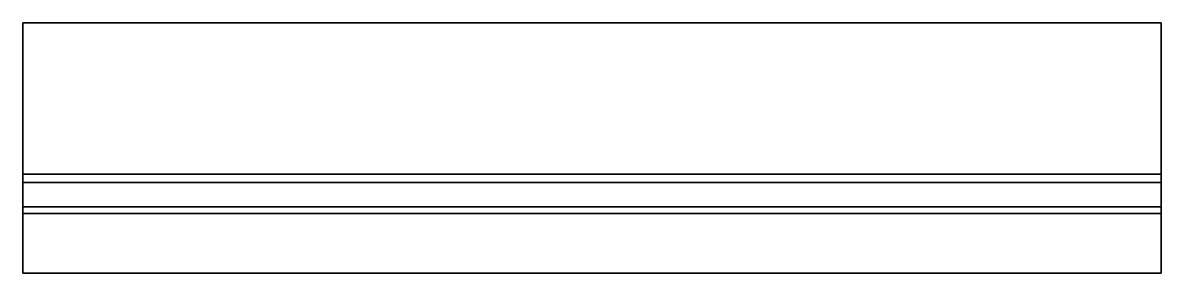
# Model space of a CAD drawing. Header units: millimetres. Extents: x 0 to 1500, y -330 to 0.
import ezdxf

# ---------------------------------------------------------------- set-up
doc = ezdxf.new("R2010")
doc.units = ezdxf.units.MM
doc.layers.add('1', color=7, linetype='Continuous')

msp = doc.modelspace()

# ---------------------------------------------------------------- linework, layer by layer
at = {"layer": '1'}
for points in [[(0, 0, 30), (0, 0), (1500, 0), (1500, 0, 30)], [(0, -210.5), (1500, -210.5), (1500, 0), (0, 0)], [(0, -210.5, 30), (1500, -210.5, 30), (1500, 0, 30), (0, 0, 30)], [(0, -210.5), (1500, -210.5), (1500, -199.5, 13), (0, -199.5, 13)], [(0, -199.5, 17), (1500, -199.5, 17), (1500, -210.5, 30), (0, -210.5, 30)], [(0, -199.5, 17), (0, -199.5, 13), (0, -251.5, 13), (0, -251.5, 17)], [(0, -251.5, 17), (0, -199.5, 17), (1500, -199.5, 17), (1500, -251.5, 17)], [(1500, -251.5, 13), (1500, -199.5, 13), (0, -199.5, 13), (0, -251.5, 13)], [(1500, -199.5, 17), (1500, -199.5, 13), (1500, -251.5, 13), (1500, -251.5, 17)], [(0, -242.5), (1500, -242.5), (1500, -251.5, 13), (0, -251.5, 13)], [(0, -251.5, 17), (1500, -251.5, 17), (1500, -242.5, 30), (0, -242.5, 30)], [(1500, -242.5, 30), (1500, -330, 30), (0, -330, 30), (0, -242.5, 30)], [(1500, -242.5), (1500, -330), (0, -330), (0, -242.5)], [(0, -330, 30), (0, -330), (1500, -330), (1500, -330, 30)]]:
    msp.add_3dface(points, dxfattribs=at)
for points, invisible_edges in [([(0, 0, 30), (0, 0, 17), (0, -199.5, 17), (0, -210.5, 30)], 2), ([(0, 0), (0, -210.5), (0, -199.5, 13), (0, 0, 13)], 4), ([(0, 0, 17), (0, 0, 13), (0, -199.5, 13), (0, -199.5, 17)], 10), ([(1500, 0, 30), (1500, 0, 17), (1500, -199.5, 17), (1500, -210.5, 30)], 2), ([(1500, 0), (1500, -210.5), (1500, -199.5, 13), (1500, 0, 13)], 4), ([(1500, 0, 17), (1500, 0, 13), (1500, -199.5, 13), (1500, -199.5, 17)], 10), ([(0, -242.5, 30), (0, -251.5, 17), (0, -330, 17), (0, -330, 30)], 2), ([(0, -330, 13), (0, -251.5, 13), (0, -242.5), (0, -330)], 1), ([(0, -251.5, 17), (0, -251.5, 13), (0, -330, 13), (0, -330, 17)], 10), ([(1500, -242.5, 30), (1500, -251.5, 17), (1500, -330, 17), (1500, -330, 30)], 2), ([(1500, -330, 13), (1500, -251.5, 13), (1500, -242.5), (1500, -330)], 1), ([(1500, -251.5, 17), (1500, -251.5, 13), (1500, -330, 13), (1500, -330, 17)], 10)]:
    msp.add_3dface(points, dxfattribs=dict(at, invisible_edges=invisible_edges))

doc.saveas('drawing.dxf')
